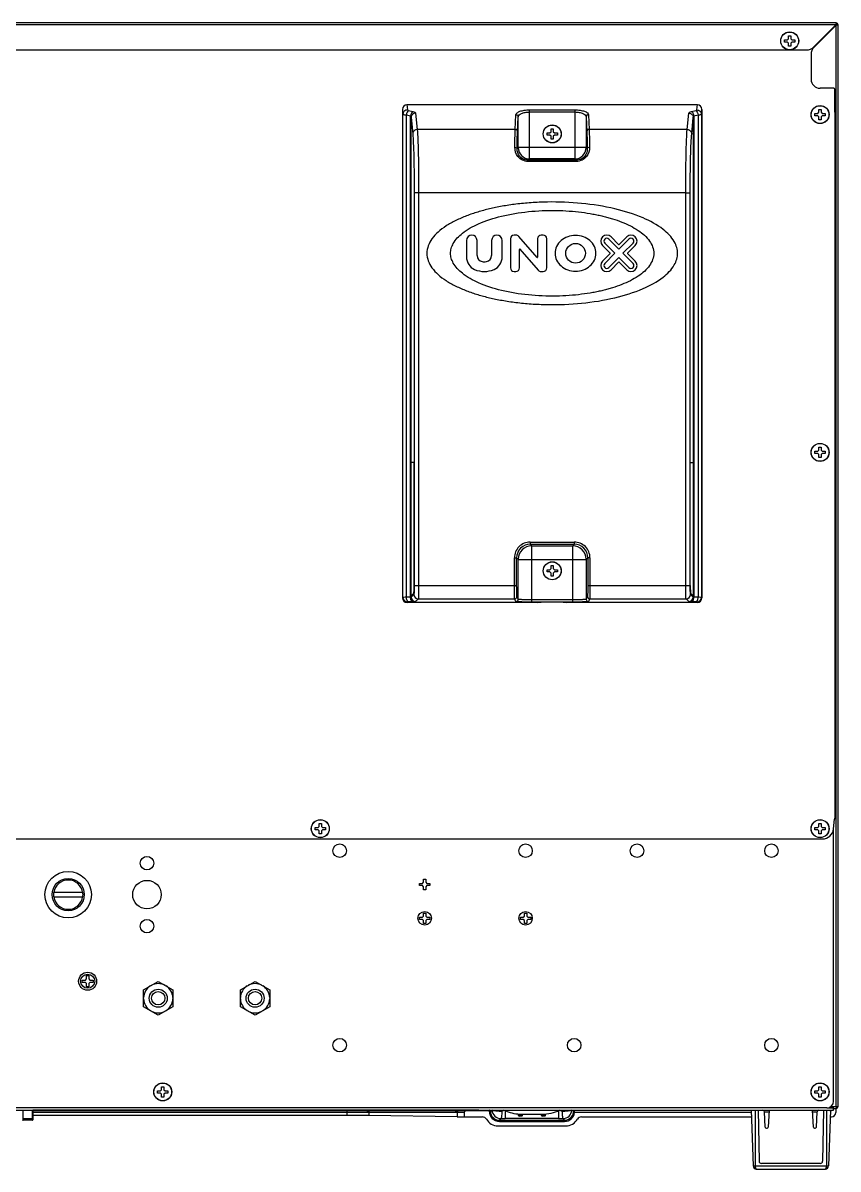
# Model space of a CAD drawing. Header units: millimetres. Extents: x 333 to 5627, y 435 to 3897.
# Drawn here: x 774 to 1136, y 1954 to 2463 of the extents above; entities that cross this region are included whole.
import ezdxf

# ---------------------------------------------------------------- set-up
doc = ezdxf.new("R2010")
doc.units = ezdxf.units.MM
doc.header["$LTSCALE"] = 330
doc.layers.get('0').update_dxf_attribs({"linetype": 'CONTINUOUS'})
for name, color, linetype in [('03___PRT_ALL_CURVES', 7, 'CONTINUOUS'), ('ASSI', 7, 'CONTINUOUS'), ('GEOM', 7, 'CONTINUOUS')]:
    doc.layers.add(name, color=color, linetype=linetype)

msp = doc.modelspace()

# ---------------------------------------------------------------- linework, layer by layer
at = {"color": 7, "linetype": 'Continuous'}
for p, q in [((1135.38, 2462.85), (337.18, 2462.85)), ((1125.65, 2452.31), (1135.28, 2461.95)), ((1135.38, 2461.85), (1125.75, 2452.21)), ((1133.76, 2460.3), (1133.76, 2460.42)), ((1134.41, 2460.87), (1134.21, 2460.87)), ((1135.38, 2462.85), (1135.38, 2462.66)), ((1135.38, 2462.66), (1135.38, 2462.03)), ((1136.09, 2461.95), (1135.46, 2461.95)), ((1136.28, 2461.95), (1136.09, 2461.95)), ((1136.28, 1981.75), (1136.28, 2461.95)), ((1112.48, 2454.35), (1112.48, 2455.35)), ((1112.48, 2455.35), (1113.78, 2455.35)), ((1113.78, 2454.35), (1112.48, 2454.35)), ((1113.78, 2455.35), (1114.28, 2455.85)), ((1114.28, 2453.85), (1113.78, 2454.35)), ((1114.28, 2455.85), (1114.28, 2457.15)), ((1114.28, 2457.15), (1115.28, 2457.15)), ((1114.28, 2452.55), (1114.28, 2453.85)), ((1115.28, 2457.15), (1115.28, 2455.85)), ((1115.28, 2455.85), (1115.78, 2455.35)), ((1115.78, 2454.35), (1115.28, 2453.85)), ((1115.28, 2453.85), (1115.28, 2452.55)), ((1115.78, 2455.35), (1117.08, 2455.35)), ((1117.08, 2454.35), (1115.78, 2454.35)), ((1117.08, 2455.35), (1117.08, 2454.35)), ((350.46, 2450.85), (1122.11, 2450.85)), ((1115.28, 2452.55), (1114.28, 2452.55)), ((1124.28, 2448.68), (1124.28, 2437.85)), ((1134.38, 2433.85), (1128.28, 2433.85)), ((1134.78, 2423.18), (1134.78, 2433.64)), ((1134.88, 2428.75), (1134.88, 2433.35)), ((1125.98, 2421.65), (1125.98, 2422.65)), ((1125.98, 2422.65), (1127.28, 2422.65)), ((1127.28, 2422.65), (1127.78, 2423.15)), ((1127.78, 2423.15), (1127.78, 2424.45)), ((1127.78, 2424.45), (1128.78, 2424.45)), ((1128.78, 2424.45), (1128.78, 2423.15)), ((1128.78, 2423.15), (1129.28, 2422.65)), ((1129.28, 2422.65), (1130.58, 2422.65)), ((1130.58, 2422.65), (1130.58, 2421.65)), ((1134.78, 2423.18), (1134.78, 2116.98)), ((1127.28, 2421.65), (1125.98, 2421.65)), ((1127.78, 2421.15), (1127.28, 2421.65)), ((1127.78, 2419.85), (1127.78, 2421.15)), ((1128.78, 2419.85), (1127.78, 2419.85)), ((1129.28, 2421.65), (1128.78, 2421.15)), ((1128.78, 2421.15), (1128.78, 2419.85)), ((1130.58, 2421.65), (1129.28, 2421.65)), ((1006.98, 2414.05), (1008.28, 2414.05)), ((1006.98, 2413.05), (1006.98, 2414.05)), ((1008.28, 2413.05), (1006.98, 2413.05)), ((1008.28, 2414.05), (1008.78, 2414.55)), ((1008.78, 2412.55), (1008.28, 2413.05)), ((1008.78, 2415.85), (1009.78, 2415.85)), ((1008.78, 2414.55), (1008.78, 2415.85)), ((1008.78, 2411.25), (1008.78, 2412.55)), ((1009.78, 2415.85), (1009.78, 2414.55)), ((1009.78, 2414.55), (1010.28, 2414.05)), ((1010.28, 2413.05), (1009.78, 2412.55)), ((1009.78, 2412.55), (1009.78, 2411.25)), ((1010.28, 2414.05), (1011.58, 2414.05)), ((1011.58, 2413.05), (1010.28, 2413.05)), ((1011.58, 2414.05), (1011.58, 2413.05)), ((1009.78, 2411.25), (1008.78, 2411.25)), ((1125.98, 2271.65), (1125.98, 2272.65)), ((1125.98, 2272.65), (1127.28, 2272.65)), ((1127.28, 2271.65), (1125.98, 2271.65)), ((1127.28, 2272.65), (1127.78, 2273.15)), ((1127.78, 2271.15), (1127.28, 2271.65)), ((1127.78, 2273.15), (1127.78, 2274.45)), ((1127.78, 2274.45), (1128.78, 2274.45)), ((1127.78, 2269.85), (1127.78, 2271.15)), ((1128.78, 2274.45), (1128.78, 2273.15)), ((1128.78, 2273.15), (1129.28, 2272.65)), ((1129.28, 2271.65), (1128.78, 2271.15)), ((1128.78, 2271.15), (1128.78, 2269.85)), ((1129.28, 2272.65), (1130.58, 2272.65)), ((1130.58, 2271.65), (1129.28, 2271.65)), ((1130.58, 2272.65), (1130.58, 2271.65)), ((1128.78, 2269.85), (1127.78, 2269.85)), ((1006.98, 2220.05), (1008.28, 2220.05)), ((1006.98, 2219.05), (1006.98, 2220.05)), ((1008.28, 2220.05), (1008.78, 2220.55)), ((1008.78, 2221.85), (1009.78, 2221.85)), ((1008.78, 2220.55), (1008.78, 2221.85)), ((1009.78, 2221.85), (1009.78, 2220.55)), ((1009.78, 2220.55), (1010.28, 2220.05)), ((1010.28, 2220.05), (1011.58, 2220.05)), ((1011.58, 2220.05), (1011.58, 2219.05)), ((1008.28, 2219.05), (1006.98, 2219.05)), ((1008.78, 2218.55), (1008.28, 2219.05)), ((1008.78, 2217.25), (1008.78, 2218.55)), ((1009.78, 2217.25), (1008.78, 2217.25)), ((1010.28, 2219.05), (1009.78, 2218.55)), ((1009.78, 2218.55), (1009.78, 2217.25)), ((1011.58, 2219.05), (1010.28, 2219.05)), ((905.78, 2107.35), (906.78, 2107.35)), ((905.78, 2106.05), (905.78, 2107.35)), ((906.78, 2107.35), (906.78, 2106.05)), ((1127.78, 2107.35), (1128.78, 2107.35)), ((1127.78, 2106.05), (1127.78, 2107.35)), ((1128.78, 2107.35), (1128.78, 2106.05)), ((903.98, 2105.55), (905.28, 2105.55)), ((903.98, 2104.55), (903.98, 2105.55)), ((905.28, 2104.55), (903.98, 2104.55)), ((905.28, 2105.55), (905.78, 2106.05)), ((905.78, 2104.05), (905.28, 2104.55)), ((905.78, 2102.75), (905.78, 2104.05)), ((906.78, 2102.75), (905.78, 2102.75)), ((906.78, 2106.05), (907.28, 2105.55)), ((907.28, 2104.55), (906.78, 2104.05)), ((906.78, 2104.05), (906.78, 2102.75)), ((907.28, 2105.55), (908.58, 2105.55)), ((908.58, 2104.55), (907.28, 2104.55)), ((908.58, 2105.55), (908.58, 2104.55)), ((1125.98, 2105.55), (1127.28, 2105.55)), ((1125.98, 2104.55), (1125.98, 2105.55)), ((1127.28, 2104.55), (1125.98, 2104.55)), ((1127.28, 2105.55), (1127.78, 2106.05)), ((1127.78, 2104.05), (1127.28, 2104.55)), ((1127.78, 2102.75), (1127.78, 2104.05)), ((1128.78, 2102.75), (1127.78, 2102.75)), ((1128.78, 2106.05), (1129.28, 2105.55)), ((1129.28, 2104.55), (1128.78, 2104.05)), ((1128.78, 2104.05), (1128.78, 2102.75)), ((1129.28, 2105.55), (1130.58, 2105.55)), ((1130.58, 2104.55), (1129.28, 2104.55)), ((1130.58, 2105.55), (1130.58, 2104.55)), ((952.15, 2082.56), (953.15, 2082.56)), ((952.15, 2081.26), (952.15, 2082.56)), ((953.15, 2082.56), (953.15, 2081.26)), ((800.79, 2076.75), (787.78, 2076.75)), ((950.35, 2080.76), (951.65, 2080.76)), ((950.35, 2079.76), (950.35, 2080.76)), ((951.65, 2079.76), (950.35, 2079.76)), ((951.65, 2080.76), (952.15, 2081.26)), ((952.15, 2079.26), (951.65, 2079.76)), ((952.15, 2077.96), (952.15, 2079.26)), ((953.15, 2077.96), (952.15, 2077.96)), ((953.15, 2081.26), (953.65, 2080.76)), ((953.65, 2079.76), (953.15, 2079.26)), ((953.15, 2079.26), (953.15, 2077.96)), ((953.65, 2080.76), (954.95, 2080.76)), ((954.95, 2079.76), (953.65, 2079.76)), ((954.95, 2080.76), (954.95, 2079.76)), ((787.78, 2074.75), (800.79, 2074.75)), ((952.15, 2067.56), (953.15, 2067.56)), ((952.15, 2066.26), (952.15, 2067.56)), ((953.15, 2067.56), (953.15, 2066.26)), ((996.95, 2067.56), (997.95, 2067.56)), ((996.95, 2066.26), (996.95, 2067.56)), ((997.95, 2067.56), (997.95, 2066.26)), ((950.35, 2065.76), (951.65, 2065.76)), ((950.35, 2064.76), (950.35, 2065.76)), ((951.65, 2064.76), (950.35, 2064.76)), ((951.65, 2065.76), (952.15, 2066.26)), ((952.15, 2064.26), (951.65, 2064.76)), ((952.15, 2062.96), (952.15, 2064.26)), ((953.15, 2062.96), (952.15, 2062.96)), ((953.15, 2066.26), (953.65, 2065.76)), ((953.65, 2064.76), (953.15, 2064.26)), ((953.15, 2064.26), (953.15, 2062.96)), ((953.65, 2065.76), (954.95, 2065.76)), ((954.95, 2064.76), (953.65, 2064.76)), ((954.95, 2065.76), (954.95, 2064.76)), ((995.15, 2065.76), (996.45, 2065.76)), ((995.15, 2064.76), (995.15, 2065.76)), ((996.45, 2064.76), (995.15, 2064.76)), ((996.45, 2065.76), (996.95, 2066.26)), ((996.95, 2064.26), (996.45, 2064.76)), ((996.95, 2062.96), (996.95, 2064.26)), ((997.95, 2062.96), (996.95, 2062.96)), ((997.95, 2066.26), (998.45, 2065.76)), ((998.45, 2064.76), (997.95, 2064.26)), ((997.95, 2064.26), (997.95, 2062.96)), ((998.45, 2065.76), (999.75, 2065.76)), ((999.75, 2064.76), (998.45, 2064.76)), ((999.75, 2065.76), (999.75, 2064.76)), ((800.42, 2037.8), (801.92, 2037.8)), ((800.42, 2036.8), (800.42, 2037.8)), ((801.92, 2036.8), (800.42, 2036.8)), ((801.92, 2037.8), (802.42, 2038.3)), ((802.42, 2036.3), (801.92, 2036.8)), ((802.42, 2039.8), (803.42, 2039.8)), ((802.42, 2038.3), (802.42, 2039.8)), ((802.42, 2034.8), (802.42, 2036.3)), ((803.42, 2039.8), (803.42, 2038.3)), ((803.42, 2038.3), (803.92, 2037.8)), ((803.92, 2036.8), (803.42, 2036.3)), ((803.42, 2036.3), (803.42, 2034.8)), ((803.92, 2037.8), (805.42, 2037.8)), ((805.42, 2036.8), (803.92, 2036.8)), ((805.42, 2037.8), (805.42, 2036.8)), ((827.78, 2033.5), (834.28, 2037.25)), ((834.28, 2037.25), (840.78, 2033.5)), ((870.78, 2033.5), (877.28, 2037.25)), ((877.28, 2037.25), (883.78, 2033.5)), ((803.42, 2034.8), (802.42, 2034.8)), ((827.78, 2025.99), (827.78, 2033.5)), ((840.78, 2033.5), (840.78, 2025.99)), ((870.78, 2025.99), (870.78, 2033.5)), ((883.78, 2033.5), (883.78, 2025.99)), ((834.28, 2022.24), (827.78, 2025.99)), ((840.78, 2025.99), (834.28, 2022.24)), ((877.28, 2022.24), (870.78, 2025.99)), ((883.78, 2025.99), (877.28, 2022.24)), ((835.78, 1990.45), (836.78, 1990.45)), ((835.78, 1989.15), (835.78, 1990.45)), ((836.78, 1990.45), (836.78, 1989.15)), ((1127.78, 1990.45), (1128.78, 1990.45)), ((1127.78, 1989.15), (1127.78, 1990.45)), ((1128.78, 1990.45), (1128.78, 1989.15)), ((833.98, 1988.65), (835.28, 1988.65)), ((833.98, 1987.65), (833.98, 1988.65)), ((835.28, 1987.65), (833.98, 1987.65)), ((835.28, 1988.65), (835.78, 1989.15)), ((835.78, 1987.15), (835.28, 1987.65)), ((835.78, 1985.85), (835.78, 1987.15)), ((836.78, 1985.85), (835.78, 1985.85)), ((836.78, 1989.15), (837.28, 1988.65)), ((837.28, 1987.65), (836.78, 1987.15)), ((836.78, 1987.15), (836.78, 1985.85)), ((837.28, 1988.65), (838.58, 1988.65)), ((838.58, 1987.65), (837.28, 1987.65)), ((838.58, 1988.65), (838.58, 1987.65)), ((1125.98, 1988.65), (1127.28, 1988.65)), ((1125.98, 1987.65), (1125.98, 1988.65)), ((1127.28, 1987.65), (1125.98, 1987.65)), ((1127.28, 1988.65), (1127.78, 1989.15)), ((1127.78, 1987.15), (1127.28, 1987.65)), ((1127.78, 1985.85), (1127.78, 1987.15)), ((1128.78, 1985.85), (1127.78, 1985.85)), ((1128.78, 1989.15), (1129.28, 1988.65)), ((1129.28, 1987.65), (1128.78, 1987.15)), ((1128.78, 1987.15), (1128.78, 1985.85)), ((1129.28, 1988.65), (1130.58, 1988.65)), ((1130.58, 1987.65), (1129.28, 1987.65)), ((1130.58, 1988.65), (1130.58, 1987.65)), ((338.28, 1980.05), (1134.28, 1980.05)), ((988.9, 1979.59), (987.72, 1980.05)), ((1097.68, 1980.05), (1098.54, 1955.35)), ((1100.79, 1980.05), (1101.18, 1957.39)), ((1105.65, 1980.05), (1105.25, 1972.48)), ((1125.32, 1972.48), (1124.92, 1980.05)), ((1129.78, 1980.05), (1129.39, 1957.39)), ((1131.28, 1981.05), (1134.28, 1981.05)), ((1132.89, 1980.05), (1132.03, 1955.35)), ((1133.14, 1981.75), (1135.38, 1981.75)), ((1134.28, 1981.05), (1134.28, 1981.75)), ((1134.28, 1981.65), (1135.38, 1981.65)), ((1134.28, 1980.05), (1134.28, 1981.05)), ((1134.28, 1980.85), (1135.38, 1980.85)), ((1135.28, 1981.75), (1135.28, 1981.65)), ((1135.28, 1980.85), (1135.28, 1979.05)), ((1135.38, 1981.75), (1136.28, 1981.75)), ((1135.38, 1981.65), (1135.38, 1980.85)), ((918.16, 1977.75), (778.53, 1977.75)), ((967.1, 1977.11), (927.8, 1977.68)), ((994.28, 1977.7), (994.28, 1978.36)), ((995.78, 1977.4), (994.58, 1977.4)), ((995.78, 1978.3), (1004.78, 1978.3)), ((996.08, 1977.7), (996.08, 1978.3)), ((1004.48, 1977.7), (1004.48, 1978.3)), ((1005.98, 1977.4), (1004.78, 1977.4)), ((1006.28, 1977.7), (1006.28, 1978.36)), ((1103.94, 1972.48), (1103.58, 1979.33)), ((1126.63, 1972.48), (1126.99, 1979.33)), ((1104.44, 1972), (1104.75, 1972)), ((1125.82, 1972), (1126.12, 1972)), ((1128.38, 1956.41), (1102.19, 1956.41)), ((1100.05, 1953.89), (1130.52, 1953.89))]:
    msp.add_line(p, q, dxfattribs=at)
at = {"color": 9, "linetype": 'Continuous'}
for p, q in [((1135.28, 2461.95), (337.28, 2461.95)), ((1135.38, 1981.75), (1135.38, 2461.85)), ((1099.44, 1980.05), (1099.44, 1955.35)), ((1131.13, 1980.05), (1131.13, 1955.35)), ((996.08, 1977.7), (994.28, 1977.7)), ((994.58, 1977.4), (994.58, 1978.34)), ((995.78, 1977.4), (995.78, 1978.3)), ((1006.28, 1977.7), (1004.48, 1977.7)), ((1004.78, 1977.4), (1004.78, 1978.3)), ((1005.98, 1977.4), (1005.98, 1978.34)), ((1103.58, 1979.31), (1105.61, 1979.31)), ((1124.96, 1979.31), (1126.99, 1979.31)), ((1098.54, 1955.35), (1132.03, 1955.35))]:
    msp.add_line(p, q, dxfattribs=at)
at = {"color": 7, "linetype": 'Continuous'}
for radius in [10.33, 7.15]:
    msp.add_circle((794.28, 2075.75), radius, dxfattribs=at)
for centre, radius, start, end in [((1131.78, 2458.05), 3, 47.7026, 50.4171), ((1134.25, 2460.85), 1, 39.4674, 47.6574), ((1135.38, 2461.95), 0.9, 0, 90), ((1135.38, 2461.95), 0.1, 0, 90), ((1122.11, 2455.85), 5, 270, 315), ((1129.28, 2448.68), 5, 135, 180), ((1128.28, 2437.85), 4, 180, 270), ((1134.38, 2433.35), 0.5, 0, 90), ((1134.38, 2428.75), 0.5, 323.3254, 360), ((794.28, 2075.75), 6.5, 8.8499, 171.1501), ((794.28, 2075.75), 6.58, 171.2603, 188.7397), ((794.28, 2075.75), 6.58, 351.2603, 8.7397), ((794.28, 2075.75), 6.5, 188.8499, 351.1501), ((834.28, 2029.75), 6.51, 62.3676, 117.6324), ((877.28, 2029.75), 6.51, 62.3676, 117.6324), ((834.28, 2029.75), 6.51, 122.3676, 177.6324), ((834.28, 2029.75), 6.51, 2.3676, 57.6324), ((877.28, 2029.75), 6.51, 122.3676, 177.6324), ((877.28, 2029.75), 6.51, 2.3676, 57.6324), ((834.28, 2029.75), 6.51, 182.3676, 237.6324), ((834.28, 2029.75), 6.51, 302.3676, 357.6324), ((877.28, 2029.75), 6.51, 182.3676, 237.6324), ((877.28, 2029.75), 6.51, 302.3676, 357.6324), ((834.28, 2029.75), 6.51, 242.3676, 297.6324), ((877.28, 2029.75), 6.51, 242.3676, 297.6324), ((1004.78, 1997.3), 19, 270, 294.5703), ((1102.83, 1979.29), 0.754, 3, 90), ((1127.74, 1979.29), 0.754, 90, 177), ((1135.38, 1981.75), 0.9, 270, 360), ((1135.38, 1981.75), 0.1, 270, 360), ((995.78, 1997.3), 19, 248.7607, 270), ((994.58, 1977.7), 0.3, 180, 270), ((995.78, 1977.7), 0.3, 270, 360), ((1004.78, 1977.7), 0.3, 180, 270), ((1005.98, 1977.7), 0.3, 270, 360), ((1104.44, 1972.5), 0.503, 183, 270), ((1104.75, 1972.5), 0.503, 270, 357), ((1125.82, 1972.5), 0.503, 183, 270), ((1126.12, 1972.5), 0.503, 270, 357), ((1100.05, 1955.4), 1.51, 182, 270), ((1102.19, 1957.41), 1.01, 181, 270), ((1128.38, 1957.41), 1.01, 270, 359), ((1130.52, 1955.4), 1.51, 270, 358)]:
    msp.add_arc(centre, radius, start, end, dxfattribs=at)
for centre, major_axis, ratio, start_param, end_param in [((918.16, 1977.48), (15, 0), 0.017455, 0.872665, 1.570796), ((1133.28, 1979.05), (-1.41, 1.41), 0.999695, 2.356347, 3.926839)]:
    msp.add_ellipse(centre, major_axis=major_axis, ratio=ratio, start_param=start_param, end_param=end_param, dxfattribs=at)
for points in [[(1135.38, 2462.66), (1135.38, 2462.61), (1135.34, 2462.37), (1135.31, 2462.14), (1135.28, 2461.95)], [(1136.09, 2461.95), (1136.05, 2461.94), (1135.81, 2461.9), (1135.57, 2461.87), (1135.38, 2461.85)]]:
    msp.add_open_spline(points, degree=3, knots=[0, 0, 0, 0, 0.202336, 1, 1, 1, 1], dxfattribs=at)
for points in [[(1135.38, 2462.03), (1135.35, 2462.01), (1135.32, 2461.98), (1135.28, 2461.95)], [(1135.46, 2461.95), (1135.44, 2461.91), (1135.41, 2461.88), (1135.38, 2461.85)], [(1132.88, 1979.38), (1133.11, 1979.56), (1133.3, 1979.79), (1133.44, 1980.04)]]:
    msp.add_open_spline(points, degree=3, dxfattribs=at)
at = {"color": 9, "linetype": 'Continuous'}
for points, knots in [([(1099.44, 1955.35), (1099.44, 1955.15), (1099.46, 1954.79), (1099.57, 1954.33), (1099.75, 1953.99), (1099.96, 1953.89), (1100.05, 1953.89)], [0, 0, 0, 0, 0.343638, 0.632384, 0.843751, 1, 1, 1, 1]), ([(1130.52, 1953.89), (1130.61, 1953.89), (1130.81, 1953.99), (1131, 1954.33), (1131.11, 1954.79), (1131.13, 1955.15), (1131.13, 1955.35)], [0, 0, 0, 0, 0.156249, 0.367616, 0.656362, 1, 1, 1, 1])]:
    msp.add_open_spline(points, degree=3, knots=knots, dxfattribs=at)
at = {"layer": '03___PRT_ALL_CURVES', "color": 40, "linetype": 'Continuous'}
msp.add_line((778.53, 1979.96), (987.68, 1979.96), dxfattribs=at)
at = {"layer": 'ASSI', "color": 7, "linetype": 'Continuous'}
for centre in [(1114.78, 2454.85), (1128.28, 2422.15), (1009.28, 2413.55), (1128.28, 2272.15), (1009.28, 2219.55), (906.28, 2105.05), (1128.28, 2105.05), (802.92, 2037.3), (836.28, 1988.15), (1128.28, 1988.15)]:
    msp.add_circle(centre, 4, dxfattribs=at)
at = {"layer": 'ASSI', "color": 9, "linetype": 'Continuous'}
for centre, radius in [((1114.78, 2454.85), 3.95), ((1128.28, 2422.15), 3.95), ((1009.28, 2413.55), 3.95), ((1128.28, 2272.15), 3.95), ((1009.28, 2219.55), 3.95), ((906.28, 2105.05), 3.95), ((1128.28, 2105.05), 3.95), ((802.92, 2037.3), 3.13), ((836.28, 1988.15), 3.95), ((1128.28, 1988.15), 3.95)]:
    msp.add_circle(centre, radius, dxfattribs=at)
at = {"layer": 'GEOM', "color": 9, "linetype": 'Continuous'}
for p, q in [((942.78, 2424.44), (942.99, 2422.32)), ((944.76, 2426.55), (944.99, 2424.2)), ((945.49, 2423.9), (947.38, 2423.5)), ((948.63, 2422.74), (949.32, 2415.53)), ((999.2, 2424.24), (1019.37, 2424.24)), ((999.2, 2402.46), (999.2, 2424.24)), ((999.2, 2423.3), (1019.37, 2423.3)), ((1019.37, 2424.24), (1019.37, 2402.46)), ((1069.25, 2415.53), (1069.94, 2422.74)), ((1071.19, 2423.5), (1073.08, 2423.9)), ((1073.58, 2424.2), (1073.81, 2426.55)), ((1075.58, 2422.32), (1075.78, 2424.44)), ((942.99, 2207.75), (942.99, 2422.32)), ((944.49, 2207.78), (944.49, 2422.02)), ((944.49, 2422.02), (946.38, 2421.62)), ((946.38, 2207.82), (946.38, 2421.62)), ((946.63, 2420.86), (947.32, 2413.65)), ((946.63, 2267.61), (946.63, 2420.86)), ((992.88, 2415.53), (993.2, 2422.09)), ((993.88, 2414.59), (994.2, 2421.15)), ((994.2, 2407.46), (994.2, 2421.15)), ((1024.37, 2421.15), (1024.37, 2407.46)), ((1024.37, 2421.15), (1024.69, 2414.59)), ((1025.37, 2422.09), (1025.68, 2415.53)), ((1071.25, 2413.65), (1071.94, 2420.86)), ((1071.94, 2420.86), (1071.94, 2267.61)), ((1072.19, 2421.62), (1074.08, 2422.02)), ((1072.19, 2421.62), (1072.19, 2207.82)), ((1074.08, 2422.02), (1074.08, 2207.78)), ((1075.58, 2422.32), (1075.58, 2207.75)), ((992.88, 2415.53), (949.32, 2415.53)), ((1069.25, 2415.53), (1025.68, 2415.53)), ((993.68, 2406.95), (994.2, 2407.46)), ((1024.37, 2407.46), (994.2, 2407.46)), ((1024.88, 2406.95), (1024.37, 2407.46)), ((998.61, 2401.87), (999.2, 2402.46)), ((1019.37, 2402.46), (999.2, 2402.46)), ((1019.96, 2401.87), (1019.37, 2402.46)), ((1019.96, 2401.87), (998.61, 2401.87)), ((998.61, 2401.34), (998.61, 2401.87)), ((1019.96, 2401.34), (998.61, 2401.34)), ((1019.96, 2401.34), (1019.96, 2401.87)), ((949.96, 2387.34), (947.96, 2387.34)), ((947.96, 2387.34), (947.96, 2213.09)), ((1068.61, 2387.34), (949.96, 2387.34)), ((949.96, 2387.34), (949.96, 2213.09)), ((1068.61, 2387.34), (1070.61, 2387.34)), ((1068.61, 2213.09), (1068.61, 2387.34)), ((1070.61, 2213.09), (1070.61, 2387.34)), ((999.5, 2232.33), (1019.07, 2232.33)), ((999.5, 2232.33), (999.5, 2231.33)), ((999.5, 2231.33), (1019.07, 2231.33)), ((999.5, 2231.33), (1000.18, 2230.65)), ((1000.18, 2230.65), (1018.39, 2230.65)), ((1000.18, 2205.65), (1000.18, 2230.65)), ((1019.07, 2231.33), (1018.39, 2230.65)), ((1018.39, 2205.65), (1018.39, 2230.65)), ((1019.07, 2232.33), (1019.07, 2231.33)), ((992.5, 2225.33), (993.5, 2225.33)), ((992.5, 2213.09), (992.5, 2225.33)), ((993.5, 2225.33), (994.18, 2224.65)), ((993.5, 2213.09), (993.5, 2225.33)), ((994.18, 2224.65), (1024.39, 2224.65)), ((994.18, 2206.89), (994.18, 2224.65)), ((1025.07, 2225.33), (1024.39, 2224.65)), ((1024.39, 2224.65), (1024.39, 2206.89)), ((1026.07, 2225.33), (1025.07, 2225.33)), ((1025.07, 2225.33), (1025.07, 2213.09)), ((1026.07, 2225.33), (1026.07, 2213.09)), ((947.83, 2209.09), (946.63, 2207.89)), ((947.96, 2213.09), (993.5, 2213.09)), ((1025.07, 2213.09), (1070.61, 2213.09)), ((1071.94, 2207.89), (1070.74, 2209.09)), ((942.99, 2207.75), (942.78, 2207.55)), ((946.38, 2207.82), (944.49, 2207.78)), ((944.99, 2205.75), (944.78, 2205.55)), ((947.38, 2205.82), (945.49, 2205.78)), ((946.63, 2207.89), (946.63, 2208.39)), ((949.83, 2207.09), (948.63, 2205.89)), ((949.83, 2207.09), (992.58, 2207.09)), ((993.18, 2205.89), (992.58, 2207.09)), ((994.18, 2206.89), (993.58, 2208.09)), ((1018.39, 2206.65), (1000.18, 2206.65)), ((1018.39, 2205.65), (1000.18, 2205.65)), ((1024.99, 2208.09), (1024.39, 2206.89)), ((1025.99, 2207.09), (1025.39, 2205.89)), ((1025.99, 2207.09), (1068.74, 2207.09)), ((1069.94, 2205.89), (1068.74, 2207.09)), ((1073.08, 2205.78), (1071.19, 2205.82)), ((1071.94, 2208.39), (1071.94, 2207.89)), ((1074.08, 2207.78), (1072.19, 2207.82)), ((1073.79, 2205.55), (1073.58, 2205.75)), ((1075.78, 2207.55), (1075.58, 2207.75)), ((774.28, 1975.55), (774.28, 1980.05)), ((778.28, 1980.05), (778.28, 1975.55)), ((918.16, 1979.98), (778.53, 1979.98)), ((918.16, 1977.75), (918.16, 1980.05)), ((927.8, 1979.98), (927.8, 1980.05)), ((967.1, 1979.98), (928.42, 1979.98)), ((967.1, 1979.98), (967.1, 1980.05)), ((976.74, 1979.98), (976.74, 1980.05)), ((981.37, 1980.05), (981.31, 1979.98)), ((981.32, 1979.98), (981.32, 1979.58)), ((982.36, 1980.05), (981.82, 1979.5)), ((1018.74, 1979.51), (1018.2, 1980.05)), ((1019.24, 1980), (1019.19, 1980.05)), ((1019.24, 1980), (1097.68, 1980)), ((778.28, 1976.27), (774.28, 1976.27)), ((918.16, 1978.98), (778.53, 1978.98)), ((966.47, 1978.98), (927.21, 1978.98)), ((927.8, 1978.98), (927.8, 1977.68)), ((967.1, 1978.98), (967.1, 1977.11)), ((981.81, 1979.58), (981.32, 1979.58)), ((986.55, 1976.31), (985.82, 1975.58)), ((985.82, 1975.58), (1014.75, 1975.58)), ((985.82, 1975.58), (985.82, 1975.08)), ((985.82, 1975.08), (1014.75, 1975.08)), ((988.46, 1979.76), (988.46, 1976.31)), ((1012.11, 1976.31), (988.46, 1976.31)), ((1012.11, 1979.77), (1012.11, 1976.31)), ((1014.75, 1975.58), (1014.02, 1976.31)), ((1014.75, 1975.58), (1014.75, 1975.08)), ((1018.72, 1979.07), (1019.21, 1979)), ((1097.72, 1979), (1019.21, 1979))]:
    msp.add_line(p, q, dxfattribs=at)
at = {"layer": 'GEOM', "color": 7, "linetype": 'Continuous'}
for p, q in [((942.78, 2424.44), (942.78, 2207.55)), ((944.76, 2426.55), (1073.81, 2426.55)), ((1075.78, 2424.44), (1075.78, 2207.55)), ((990.71, 2367.01), (990.71, 2354.09)), ((993.26, 2368.62), (992.33, 2368.62)), ((1002.59, 2358.74), (994.48, 2368.07)), ((1002.82, 2367.01), (1002.82, 2358.83)), ((1005.25, 2368.62), (1004.44, 2368.62)), ((1006.86, 2354.09), (1006.86, 2367.01)), ((1034.42, 2366.84), (1038.9, 2362.37)), ((1038.8, 2364.45), (1035.42, 2367.83)), ((1038.9, 2362.37), (1043.37, 2366.84)), ((1042.38, 2367.83), (1038.99, 2364.45)), ((971.19, 2366.27), (971.19, 2358.92)), ((975.9, 2359.51), (975.9, 2366.27)), ((982.37, 2366.27), (982.37, 2359.51)), ((987.08, 2358.92), (987.08, 2366.27)), ((994.75, 2354.09), (994.75, 2362.27)), ((994.98, 2362.36), (1003.09, 2353.03)), ((1031.61, 2364.03), (1034.99, 2360.64)), ((1037.08, 2360.55), (1032.6, 2365.02)), ((1045.19, 2365.02), (1040.71, 2360.55)), ((1042.8, 2360.64), (1046.18, 2364.03)), ((1034.99, 2360.45), (1031.61, 2357.07)), ((1032.6, 2356.07), (1037.08, 2360.55)), ((1038.9, 2358.73), (1034.42, 2354.25)), ((1035.42, 2353.26), (1038.8, 2356.65)), ((1043.37, 2354.25), (1038.9, 2358.73)), ((1038.99, 2356.65), (1042.38, 2353.26)), ((1040.71, 2360.55), (1045.19, 2356.07)), ((1046.18, 2357.07), (1042.8, 2360.45)), ((992.33, 2352.47), (993.13, 2352.47)), ((1004.31, 2352.47), (1005.25, 2352.47)), ((947.94, 2267.61), (946.63, 2267.61)), ((946.63, 2208.39), (946.63, 2267.61)), ((947.94, 2213.09), (947.94, 2267.61)), ((1070.63, 2267.61), (1071.94, 2267.61)), ((1070.63, 2213.09), (1070.63, 2267.61)), ((1071.94, 2267.61), (1071.94, 2208.39)), ((946.63, 2208.39), (947.83, 2209.59)), ((1071.94, 2208.39), (1070.74, 2209.59)), ((1002.96, 2205.55), (944.78, 2205.55)), ((1012.78, 2205.62), (1005.78, 2205.62)), ((1073.79, 2205.55), (1015.61, 2205.55)), ((1134.78, 2116.98), (1134.78, 2109.75)), ((1134.28, 2104.93), (1134.75, 2109.2)), ((1134.28, 1984.05), (1134.28, 2104.98)), ((343.26, 2100.48), (1129.31, 2100.48)), ((1131.28, 1981.05), (341.28, 1981.05)), ((778.53, 1980.05), (778.53, 1975.8)), ((976.74, 1979.98), (981.31, 1979.98)), ((778.28, 1975.55), (774.28, 1975.55)), ((970.21, 1978.98), (970.21, 1977.07)), ((970.21, 1977.07), (978.31, 1977.07)), ((1022.26, 1977.07), (1097.78, 1977.07)), ((1132.78, 1977.05), (1133.29, 1977.05)), ((985.24, 1973.07), (1015.33, 1973.07))]:
    msp.add_line(p, q, dxfattribs=at)
msp.add_lwpolyline([(981.82, 1979.5), (981.82, 1979.53), (981.82, 1979.56), (981.81, 1979.58)], dxfattribs=at)
for centre, radius in [((1019.65, 2360.55), 4.37), ((914.9, 2095.26), 3), ((997.45, 2095.26), 3), ((1046.98, 2095.26), 3), ((1106.67, 2095.26), 3), ((829.28, 2089.75), 3), ((829.28, 2075.75), 6.35), ((952.65, 2065.26), 3), ((997.45, 2065.26), 3), ((829.28, 2061.75), 3), ((834.28, 2029.75), 4), ((834.28, 2029.75), 2.95), ((877.28, 2029.75), 4), ((877.28, 2029.75), 2.95), ((914.9, 2008.9), 3), ((1019.04, 2008.9), 3), ((1106.67, 2008.9), 3)]:
    msp.add_circle(centre, radius, dxfattribs=at)
at = {"layer": 'GEOM', "color": 9, "linetype": 'Continuous'}
for centre, radius, start, end in [((999.2, 2407.46), 5, 180.0211, 269.9789), ((1019.37, 2407.46), 5, 270.0211, 359.9789), ((999.5, 2225.33), 7, 89.9969, 180.0031), ((999.5, 2225.33), 6, 89.9929, 180.0071), ((1000.18, 2224.65), 6, 90.0211, 179.9789), ((1018.39, 2224.65), 6, 0.0211, 89.9789), ((1019.07, 2225.33), 7, 359.9969, 90.0031), ((1019.07, 2225.33), 6, 359.9929, 90.0071), ((949.83, 2209.09), 2, 180.0842, 269.9158), ((1068.74, 2209.09), 2, 270.0842, 359.9158), ((944.99, 2207.75), 2, 180.0842, 269.9158), ((948.63, 2207.89), 2, 180.0842, 269.9158), ((992.58, 2208.09), 1, 270.029, 359.9448), ((993.18, 2206.89), 1, 270.029, 359.9448), ((1025.39, 2206.89), 1, 180.0552, 269.971), ((1025.99, 2208.09), 1, 180.0552, 269.971), ((1069.94, 2207.89), 2, 270.0842, 359.9158), ((1073.58, 2207.75), 2, 270.0842, 359.9158), ((986.55, 1980.31), 4, 183.7709, 269.9788), ((1014.02, 1980.31), 4, 270.0215, 356.2291), ((985.82, 1979.58), 4.5, 179.9979, 270.0021), ((985.82, 1979.58), 4, 181.116, 270.0061), ((988.82, 2922.54), 946.24, 269.86258, 269.97825), ((1011.99, 2751.29), 774.98, 270.00897, 270.1502), ((1014.75, 1979.58), 4, 269.9935, 352.6062), ((1014.75, 1979.58), 4.5, 269.997, 352.6034)]:
    msp.add_arc(centre, radius, start, end, dxfattribs=at)
at = {"layer": 'GEOM', "color": 7, "linetype": 'Continuous'}
for centre, radius, start, end in [((973.55, 2366.27), 2.36, 0, 180), ((984.72, 2366.27), 2.36, 0, 180), ((992.33, 2367.01), 1.62, 90, 180), ((993.26, 2367.01), 1.62, 41, 90), ((1004.44, 2367.01), 1.62, 90, 180), ((1005.25, 2367.01), 1.62, 0, 90), ((1033.51, 2365.93), 2.69, 45, 225), ((1033.51, 2365.93), 1.29, 45, 225), ((1044.28, 2365.93), 2.69, 315, 135), ((1044.28, 2365.93), 1.29, 315, 135), ((994.88, 2362.27), 0.135, 41, 180), ((1038.9, 2364.54), 0.135, 225, 315), ((977.25, 2358.92), 6.06, 180, 246.4218), ((978.6, 2359.51), 2.69, 180, 262.3377), ((979.13, 2363.51), 6.73, 262.3377, 277.6623), ((979.67, 2359.51), 2.69, 277.6623, 360), ((981.02, 2358.92), 6.06, 293.5782, 360), ((1002.69, 2358.83), 0.135, 221, 360), ((1033.51, 2355.16), 2.69, 135, 315), ((1034.9, 2360.55), 0.135, 315, 45), ((1038.9, 2356.55), 0.135, 45, 135), ((1044.28, 2355.16), 2.69, 225, 45), ((1042.89, 2360.55), 0.135, 135, 225), ((979.13, 2363.24), 10.77, 246.4218, 293.5782), ((992.33, 2354.09), 1.62, 180, 270), ((993.13, 2354.09), 1.62, 270, 360), ((1004.31, 2354.09), 1.62, 221, 270), ((1005.25, 2354.09), 1.62, 270, 360), ((1033.51, 2355.16), 1.29, 135, 315), ((1044.28, 2355.16), 1.29, 225, 45), ((1129.78, 2109.75), 5, 353.6598, 360), ((1129.31, 2105.48), 5, 270, 353.6598), ((976.73, 1154.83), 825.16, 89.999, 90.26117), ((1131.28, 1984.05), 3, 270, 360), ((774.28, 1975.8), 0.25, 180, 270), ((778.28, 1975.8), 0.25, 270, 360)]:
    msp.add_arc(centre, radius, start, end, dxfattribs=at)
for centre, major_axis, ratio, start_param, end_param in [((944.79, 2424.42), (-0.2, 2.12), 0.939187, -0.089867, 1.468993), ((1073.78, 2424.42), (0.2, 2.12), 0.939187, -1.468993, 0.089867), ((947.82, 2213.09), (0, 3.5), 0.034921, -3.106686, -1.570796), ((1070.75, 2213.09), (0, 3.5), 0.034921, 1.570796, 3.106686), ((944.79, 2207.55), (1.42, 1.42), 0.998783, 2.356803, 3.926382), ((1002.96, 2205.6), (1.5, 0), 0.034921, -1.570796, -0.339837), ((1005.78, 2205.56), (1.5, 0), 0.034921, 1.570796, 2.801756), ((1012.78, 2205.56), (1.5, 0), 0.034921, 0.339837, 1.570796), ((1015.61, 2205.6), (1.5, 0), 0.034921, -2.801756, -1.570796), ((1073.78, 2207.55), (1.42, -1.42), 0.998783, -0.784789, 0.784789), ((976.74, 1977.31), (15, 0), 0.017455, -2.268928, -2.021823), ((978.31, 1975.07), (1.41, 1.41), 0.999695, -0.261952, 0.785246), ((985.24, 1979.07), (4.24, 4.24), 0.999695, 2.879641, 3.926839), ((1015.33, 1979.07), (4.24, -4.24), 0.999695, -0.785246, 0.261952), ((1022.26, 1975.07), (1.41, -1.41), 0.999695, 2.356347, 3.403544)]:
    msp.add_ellipse(centre, major_axis=major_axis, ratio=ratio, start_param=start_param, end_param=end_param, dxfattribs=at)
at = {"layer": 'GEOM', "color": 9, "linetype": 'Continuous'}
for points, knots in [([(944.99, 2424.2), (944.48, 2424.19), (943.46, 2423.81), (942.99, 2422.8), (942.99, 2422.32)], [0, 0, 0, 0, 0.510722, 1, 1, 1, 1]), ([(945.49, 2423.9), (945.21, 2423.74), (944.76, 2423.12), (944.55, 2422.42), (944.49, 2422.02)], [0, 0, 0, 0, 0.435019, 1, 1, 1, 1]), ([(944.99, 2424.2), (944.99, 2424.17), (945.09, 2423.98), (945.32, 2423.93), (945.49, 2423.9)], [0, 0, 0, 0, 0.161319, 1, 1, 1, 1]), ([(947.38, 2423.5), (947.1, 2423.35), (946.65, 2422.72), (946.44, 2422.03), (946.38, 2421.62)], [0, 0, 0, 0, 0.435019, 1, 1, 1, 1]), ([(948.63, 2422.74), (948.12, 2422.74), (947.1, 2422.36), (946.63, 2421.35), (946.63, 2420.86)], [0, 0, 0, 0, 0.510723, 1, 1, 1, 1]), ([(947.38, 2423.5), (947.69, 2423.43), (948.16, 2423.32), (948.61, 2422.93), (948.63, 2422.74)], [0, 0, 0, 0, 0.633331, 1, 1, 1, 1]), ([(993.2, 2422.09), (993.21, 2422.4), (993.75, 2423.11), (995.08, 2423.7), (996.97, 2424.14), (998.42, 2424.24), (999.2, 2424.24)], [0, 0, 0, 0, 0.138083, 0.353491, 0.651054, 1, 1, 1, 1]), ([(994.2, 2421.15), (994.23, 2421.84), (995.54, 2422.73), (997.3, 2423.18), (998.54, 2423.3), (999.2, 2423.3)], [0, 0, 0, 0, 0.359608, 0.654554, 1, 1, 1, 1]), ([(1019.37, 2424.24), (1020.15, 2424.24), (1021.6, 2424.14), (1023.49, 2423.7), (1024.82, 2423.11), (1025.36, 2422.4), (1025.37, 2422.09)], [0, 0, 0, 0, 0.348945, 0.646509, 0.861917, 1, 1, 1, 1]), ([(1019.37, 2423.3), (1020.03, 2423.3), (1021.27, 2423.18), (1023.03, 2422.73), (1024.34, 2421.84), (1024.37, 2421.15)], [0, 0, 0, 0, 0.345445, 0.640391, 1, 1, 1, 1]), ([(1069.94, 2422.74), (1069.96, 2422.93), (1070.4, 2423.32), (1070.88, 2423.43), (1071.19, 2423.5)], [0, 0, 0, 0, 0.366669, 1, 1, 1, 1]), ([(1069.94, 2422.74), (1070.45, 2422.74), (1071.47, 2422.36), (1071.94, 2421.35), (1071.94, 2420.86)], [0, 0, 0, 0, 0.510723, 1, 1, 1, 1]), ([(1071.19, 2423.5), (1071.47, 2423.35), (1071.92, 2422.72), (1072.13, 2422.03), (1072.19, 2421.62)], [0, 0, 0, 0, 0.435019, 1, 1, 1, 1]), ([(1073.08, 2423.9), (1073.15, 2423.91), (1073.33, 2423.96), (1073.57, 2424.07), (1073.58, 2424.2)], [0, 0, 0, 0, 0.356305, 1, 1, 1, 1]), ([(1073.08, 2423.9), (1073.36, 2423.74), (1073.81, 2423.12), (1074.02, 2422.42), (1074.08, 2422.02)], [0, 0, 0, 0, 0.435018, 1, 1, 1, 1]), ([(1073.58, 2424.2), (1074.09, 2424.19), (1075.11, 2423.81), (1075.57, 2422.8), (1075.58, 2422.32)], [0, 0, 0, 0, 0.510723, 1, 1, 1, 1]), ([(942.99, 2422.32), (943, 2422.27), (943.17, 2422.2), (943.46, 2422.13), (943.93, 2422.06), (944.28, 2422.03), (944.49, 2422.02)], [0, 0, 0, 0, 0.097778, 0.301691, 0.608062, 1, 1, 1, 1]), ([(993.2, 2422.09), (993.45, 2422.09), (993.97, 2421.9), (994.2, 2421.4), (994.2, 2421.15)], [0, 0, 0, 0, 0.510881, 1, 1, 1, 1]), ([(1025.37, 2422.09), (1025.12, 2422.09), (1024.6, 2421.9), (1024.37, 2421.4), (1024.37, 2421.15)], [0, 0, 0, 0, 0.510881, 1, 1, 1, 1]), ([(1074.08, 2422.02), (1074.28, 2422.03), (1074.64, 2422.06), (1075.11, 2422.13), (1075.4, 2422.2), (1075.57, 2422.27), (1075.58, 2422.32)], [0, 0, 0, 0, 0.391938, 0.698309, 0.902222, 1, 1, 1, 1]), ([(949.32, 2415.53), (948.81, 2415.53), (947.79, 2415.15), (947.33, 2414.14), (947.32, 2413.65)], [0, 0, 0, 0, 0.510723, 1, 1, 1, 1]), ([(947.32, 2413.65), (947.45, 2412.29), (947.63, 2408.87), (947.9, 2400.11), (947.96, 2392.7), (947.96, 2387.34)], [0, 0, 0, 0, 0.155909, 0.389791, 1, 1, 1, 1]), ([(949.32, 2415.53), (949.45, 2414.07), (949.63, 2410.41), (949.9, 2401.02), (949.96, 2393.08), (949.96, 2387.34)], [0, 0, 0, 0, 0.155881, 0.389764, 1, 1, 1, 1]), ([(992.68, 2407.62), (992.7, 2408.45), (992.74, 2411.09), (992.8, 2413.73), (992.88, 2415.53)], [0, 0, 0, 0, 0.31565, 1, 1, 1, 1]), ([(992.88, 2415.53), (993.14, 2415.53), (993.65, 2415.34), (993.88, 2414.84), (993.88, 2414.59)], [0, 0, 0, 0, 0.510881, 1, 1, 1, 1]), ([(993.68, 2406.95), (993.7, 2407.75), (993.74, 2410.3), (993.8, 2412.85), (993.88, 2414.59)], [0, 0, 0, 0, 0.315646, 1, 1, 1, 1]), ([(1025.68, 2415.53), (1025.43, 2415.53), (1024.92, 2415.34), (1024.69, 2414.84), (1024.69, 2414.59)], [0, 0, 0, 0, 0.510881, 1, 1, 1, 1]), ([(1024.69, 2414.59), (1024.71, 2414.13), (1024.8, 2411.59), (1024.85, 2409.04), (1024.88, 2406.95)], [0, 0, 0, 0, 0.180712, 1, 1, 1, 1]), ([(1025.68, 2415.53), (1025.71, 2415.06), (1025.8, 2412.42), (1025.85, 2409.78), (1025.88, 2407.62)], [0, 0, 0, 0, 0.180706, 1, 1, 1, 1]), ([(1068.61, 2387.34), (1068.61, 2393.08), (1068.67, 2401.02), (1068.94, 2410.41), (1069.12, 2414.07), (1069.25, 2415.53)], [0, 0, 0, 0, 0.610236, 0.844119, 1, 1, 1, 1]), ([(1069.25, 2415.53), (1069.75, 2415.53), (1070.78, 2415.15), (1071.24, 2414.14), (1071.25, 2413.65)], [0, 0, 0, 0, 0.510723, 1, 1, 1, 1]), ([(1070.61, 2387.34), (1070.61, 2392.7), (1070.67, 2400.11), (1070.94, 2408.87), (1071.12, 2412.29), (1071.25, 2413.65)], [0, 0, 0, 0, 0.610209, 0.844091, 1, 1, 1, 1]), ([(998.61, 2401.34), (997.72, 2401.34), (995.97, 2401.76), (993.45, 2403.8), (992.66, 2406.19), (992.68, 2407.62)], [0, 0, 0, 0, 0.280668, 0.54602, 1, 1, 1, 1]), ([(992.68, 2407.62), (992.93, 2407.62), (993.37, 2407.53), (993.68, 2407.13), (993.68, 2406.95)], [0, 0, 0, 0, 0.565967, 1, 1, 1, 1]), ([(1025.88, 2407.62), (1025.91, 2406.19), (1025.12, 2403.8), (1022.6, 2401.76), (1020.85, 2401.34), (1019.96, 2401.34)], [0, 0, 0, 0, 0.453951, 0.719302, 1, 1, 1, 1]), ([(1025.88, 2407.62), (1025.64, 2407.62), (1025.2, 2407.53), (1024.89, 2407.13), (1024.88, 2406.95)], [0, 0, 0, 0, 0.56597, 1, 1, 1, 1]), ([(998.61, 2401.87), (997.85, 2401.87), (996.38, 2402.22), (994.31, 2403.88), (993.66, 2405.81), (993.68, 2406.95)], [0, 0, 0, 0, 0.291014, 0.559893, 1, 1, 1, 1]), ([(1024.88, 2406.95), (1024.91, 2405.81), (1024.26, 2403.88), (1022.19, 2402.22), (1020.71, 2401.87), (1019.96, 2401.87)], [0, 0, 0, 0, 0.440081, 0.708954, 1, 1, 1, 1]), ([(947.96, 2213.09), (947.96, 2212.59), (947.96, 2211.66), (947.94, 2210.57), (947.9, 2209.85), (947.89, 2209.47), (947.85, 2209.24), (947.85, 2209.11), (947.83, 2209.09)], [0, 0, 0, 0, 0.374357, 0.694186, 0.818633, 0.913083, 0.974152, 1, 1, 1, 1]), ([(949.96, 2213.09), (949.96, 2212.34), (949.95, 2210.95), (949.94, 2209.31), (949.9, 2208.23), (949.89, 2207.67), (949.85, 2207.32), (949.86, 2207.13), (949.83, 2207.09)], [0, 0, 0, 0, 0.374627, 0.694679, 0.819193, 0.913644, 0.974598, 1, 1, 1, 1]), ([(992.58, 2207.09), (992.56, 2207.14), (992.57, 2207.32), (992.54, 2207.67), (992.54, 2208.23), (992.51, 2209.31), (992.5, 2210.95), (992.5, 2212.34), (992.5, 2213.09)], [0, 0, 0, 0, 0.025181, 0.086079, 0.180531, 0.305078, 0.625241, 1, 1, 1, 1]), ([(993.58, 2208.09), (993.56, 2208.13), (993.57, 2208.28), (993.54, 2208.57), (993.54, 2209.04), (993.51, 2209.94), (993.5, 2211.31), (993.5, 2212.46), (993.5, 2213.09)], [0, 0, 0, 0, 0.025242, 0.086158, 0.18061, 0.305146, 0.625282, 1, 1, 1, 1]), ([(1025.07, 2213.09), (1025.07, 2212.46), (1025.07, 2211.31), (1025.05, 2209.94), (1025.03, 2209.04), (1025.03, 2208.57), (1025, 2208.28), (1025, 2208.13), (1024.99, 2208.09)], [0, 0, 0, 0, 0.374718, 0.694854, 0.81939, 0.913842, 0.974758, 1, 1, 1, 1]), ([(1026.07, 2213.09), (1026.07, 2212.34), (1026.07, 2210.95), (1026.05, 2209.31), (1026.03, 2208.23), (1026.03, 2207.67), (1026, 2207.32), (1026.01, 2207.14), (1025.99, 2207.09)], [0, 0, 0, 0, 0.374759, 0.694922, 0.819469, 0.913921, 0.974819, 1, 1, 1, 1]), ([(1068.74, 2207.09), (1068.71, 2207.13), (1068.72, 2207.32), (1068.68, 2207.67), (1068.67, 2208.23), (1068.63, 2209.31), (1068.61, 2210.95), (1068.61, 2212.34), (1068.61, 2213.09)], [0, 0, 0, 0, 0.025402, 0.086356, 0.180807, 0.305321, 0.625373, 1, 1, 1, 1]), ([(1070.74, 2209.09), (1070.72, 2209.11), (1070.72, 2209.24), (1070.68, 2209.47), (1070.66, 2209.85), (1070.63, 2210.57), (1070.61, 2211.66), (1070.61, 2212.59), (1070.61, 2213.09)], [0, 0, 0, 0, 0.025848, 0.086917, 0.181367, 0.305814, 0.625643, 1, 1, 1, 1]), ([(944.49, 2207.78), (944.13, 2207.78), (943.67, 2207.79), (943.17, 2207.75), (943.03, 2207.76), (942.99, 2207.75)], [0, 0, 0, 0, 0.715028, 0.918581, 1, 1, 1, 1]), ([(945.49, 2205.78), (945.18, 2205.8), (944.59, 2206.54), (944.49, 2207.3), (944.49, 2207.78)], [0, 0, 0, 0, 0.393223, 1, 1, 1, 1]), ([(945.49, 2205.78), (945.37, 2205.78), (945.22, 2205.74), (945.02, 2205.78), (944.99, 2205.75)], [0, 0, 0, 0, 0.713951, 1, 1, 1, 1]), ([(946.63, 2207.89), (946.62, 2207.86), (946.51, 2207.84), (946.44, 2207.82), (946.38, 2207.82)], [0, 0, 0, 0, 0.311407, 1, 1, 1, 1]), ([(947.38, 2205.82), (947.07, 2205.84), (946.48, 2206.58), (946.39, 2207.34), (946.38, 2207.82)], [0, 0, 0, 0, 0.393223, 1, 1, 1, 1]), ([(948.63, 2205.89), (948.6, 2205.87), (948.47, 2205.87), (948.23, 2205.84), (947.84, 2205.83), (947.55, 2205.82), (947.38, 2205.82)], [0, 0, 0, 0, 0.082853, 0.286413, 0.598689, 1, 1, 1, 1]), ([(1000.18, 2205.65), (999.3, 2205.65), (998.01, 2205.66), (996.38, 2205.69), (995.33, 2205.72), (994.48, 2205.76), (993.81, 2205.78), (993.45, 2205.85), (993.21, 2205.85), (993.18, 2205.89)], [0, 0, 0, 0, 0.378159, 0.549387, 0.699997, 0.824324, 0.91776, 0.976895, 1, 1, 1, 1]), ([(1000.18, 2206.65), (999.42, 2206.65), (998.32, 2206.66), (996.92, 2206.69), (996.02, 2206.72), (995.3, 2206.76), (994.72, 2206.78), (994.41, 2206.85), (994.2, 2206.85), (994.18, 2206.89)], [0, 0, 0, 0, 0.377968, 0.549105, 0.699638, 0.82392, 0.917353, 0.976563, 1, 1, 1, 1]), ([(1024.39, 2206.89), (1024.37, 2206.85), (1024.16, 2206.85), (1023.85, 2206.78), (1023.27, 2206.76), (1022.54, 2206.72), (1021.65, 2206.69), (1020.25, 2206.66), (1019.15, 2206.65), (1018.39, 2206.65)], [0, 0, 0, 0, 0.023437, 0.082647, 0.17608, 0.300362, 0.450895, 0.622032, 1, 1, 1, 1]), ([(1025.39, 2205.89), (1025.36, 2205.85), (1025.12, 2205.85), (1024.76, 2205.78), (1024.09, 2205.76), (1023.24, 2205.72), (1022.19, 2205.69), (1020.56, 2205.66), (1019.27, 2205.65), (1018.39, 2205.65)], [0, 0, 0, 0, 0.023105, 0.08224, 0.175676, 0.300003, 0.450613, 0.621841, 1, 1, 1, 1]), ([(1071.19, 2205.82), (1071.02, 2205.82), (1070.73, 2205.83), (1070.34, 2205.84), (1070.1, 2205.87), (1069.97, 2205.87), (1069.94, 2205.89)], [0, 0, 0, 0, 0.401313, 0.713586, 0.917151, 1, 1, 1, 1]), ([(1071.19, 2205.82), (1071.5, 2205.84), (1072.09, 2206.58), (1072.18, 2207.34), (1072.19, 2207.82)], [0, 0, 0, 0, 0.393223, 1, 1, 1, 1]), ([(1072.19, 2207.82), (1072.13, 2207.82), (1072.06, 2207.84), (1071.95, 2207.86), (1071.94, 2207.89)], [0, 0, 0, 0, 0.688593, 1, 1, 1, 1]), ([(1073.08, 2205.78), (1073.39, 2205.8), (1073.98, 2206.54), (1074.08, 2207.3), (1074.08, 2207.78)], [0, 0, 0, 0, 0.393223, 1, 1, 1, 1]), ([(1073.58, 2205.75), (1073.55, 2205.78), (1073.35, 2205.74), (1073.2, 2205.78), (1073.08, 2205.78)], [0, 0, 0, 0, 0.286049, 1, 1, 1, 1]), ([(1075.58, 2207.75), (1075.54, 2207.76), (1075.4, 2207.75), (1074.9, 2207.79), (1074.44, 2207.78), (1074.08, 2207.78)], [0, 0, 0, 0, 0.081419, 0.284972, 1, 1, 1, 1]), ([(927.8, 1979.98), (927.07, 1979.98), (923.86, 1979.98), (920.64, 1979.98), (918.16, 1979.98)], [0, 0, 0, 0, 0.226042, 1, 1, 1, 1]), ([(927.21, 1978.98), (927.21, 1979.11), (927.24, 1979.49), (927.52, 1979.97), (927.8, 1979.98)], [0, 0, 0, 0, 0.314847, 1, 1, 1, 1]), ([(927.8, 1978.98), (927.8, 1979.11), (927.83, 1979.5), (928.14, 1979.97), (928.42, 1979.98)], [0, 0, 0, 0, 0.308887, 1, 1, 1, 1]), ([(966.47, 1978.98), (966.47, 1979.11), (966.51, 1979.5), (966.82, 1979.97), (967.1, 1979.98)], [0, 0, 0, 0, 0.308887, 1, 1, 1, 1]), ([(967.1, 1978.98), (967.1, 1979.11), (967.14, 1979.5), (967.45, 1979.97), (967.73, 1979.98)], [0, 0, 0, 0, 0.308886, 1, 1, 1, 1]), ([(972.97, 1979.98), (972.5, 1979.98), (970.75, 1979.98), (969.01, 1979.98), (967.73, 1979.98)], [0, 0, 0, 0, 0.269617, 1, 1, 1, 1]), ([(986.91, 1979.49), (986.07, 1979.48), (984.69, 1979.57), (983.26, 1979.77), (982.78, 1980.05)], [0, 0, 0, 0, 0.602122, 1, 1, 1, 1]), ([(1017.79, 1980.05), (1017.31, 1979.77), (1015.88, 1979.57), (1014.5, 1979.48), (1013.66, 1979.49)], [0, 0, 0, 0, 0.397964, 1, 1, 1, 1]), ([(1019.21, 1979), (1019.23, 1979.24), (1019.19, 1979.56), (1019.28, 1979.91), (1019.24, 1980)], [0, 0, 0, 0, 0.701307, 1, 1, 1, 1]), ([(774.03, 1976.29), (774.03, 1976.29), (774.07, 1976.28), (774.11, 1976.27), (774.2, 1976.27), (774.25, 1976.27), (774.28, 1976.27)], [0, 0, 0, 0, 0.084101, 0.300649, 0.621802, 1, 1, 1, 1]), ([(778.53, 1976.29), (778.53, 1976.29), (778.5, 1976.28), (778.46, 1976.27), (778.37, 1976.27), (778.32, 1976.27), (778.28, 1976.27)], [0, 0, 0, 0, 0.084101, 0.300649, 0.621802, 1, 1, 1, 1]), ([(927.21, 1978.98), (926.53, 1978.98), (923.51, 1978.98), (920.49, 1978.98), (918.16, 1978.98)], [0, 0, 0, 0, 0.226133, 1, 1, 1, 1]), ([(970.21, 1978.98), (969.93, 1978.98), (968.9, 1978.98), (967.86, 1978.98), (967.1, 1978.98)], [0, 0, 0, 0, 0.264521, 1, 1, 1, 1]), ([(986.91, 1979.49), (986.9, 1979.08), (986.88, 1978.33), (986.81, 1977.3), (986.69, 1976.75), (986.64, 1976.32), (986.55, 1976.31)], [0, 0, 0, 0, 0.387432, 0.703587, 0.914131, 1, 1, 1, 1]), ([(1013.66, 1979.49), (1013.67, 1979.08), (1013.69, 1978.33), (1013.76, 1977.3), (1013.88, 1976.75), (1013.93, 1976.32), (1014.02, 1976.31)], [0, 0, 0, 0, 0.387446, 0.703603, 0.914141, 1, 1, 1, 1]), ([(1018.72, 1979.07), (1018.73, 1979.17), (1018.71, 1979.31), (1018.77, 1979.48), (1018.74, 1979.51)], [0, 0, 0, 0, 0.721331, 1, 1, 1, 1])]:
    msp.add_open_spline(points, degree=3, knots=knots, dxfattribs=at)
for points in [[(946.38, 2421.62), (946.56, 2421.43), (946.62, 2421.13), (946.63, 2420.86)], [(1071.94, 2420.86), (1071.95, 2421.13), (1072.01, 2421.43), (1072.19, 2421.62)], [(928.42, 1979.98), (928.22, 1979.98), (928.01, 1979.98), (927.8, 1979.98)], [(967.73, 1979.98), (967.52, 1979.98), (967.31, 1979.98), (967.1, 1979.98)], [(987.4, 1980.05), (987.25, 1979.85), (987.07, 1979.68), (986.91, 1979.49)], [(987.91, 1979.97), (987.59, 1979.78), (987.26, 1979.61), (986.91, 1979.49)], [(1013.66, 1979.49), (1013.29, 1979.62), (1012.94, 1979.81), (1012.6, 1980.01)], [(1013.66, 1979.49), (1013.5, 1979.68), (1013.32, 1979.86), (1013.17, 1980.05)], [(1018.74, 1979.51), (1018.75, 1979.74), (1019.01, 1980), (1019.24, 1980)], [(967.1, 1978.98), (966.89, 1978.98), (966.68, 1978.98), (966.47, 1978.98)]]:
    msp.add_open_spline(points, degree=3, dxfattribs=at)
at = {"layer": 'GEOM', "color": 7, "linetype": 'Continuous'}
for points, knots in [([(1064.97, 2360.55), (1064.97, 2361.4), (1064.72, 2363.22), (1062.99, 2367.18), (1058, 2372.13), (1048.88, 2376.97), (1036.6, 2380.74), (1022.3, 2382.99), (1009.8, 2383.49), (1000.06, 2383.08), (993.34, 2382.43), (988.08, 2381.65), (984.18, 2380.9), (981.46, 2380.29), (978.83, 2379.63), (975.39, 2378.66), (971.21, 2377.25), (966.48, 2375.21), (962.22, 2372.85), (958.62, 2370.16), (955.09, 2366.45), (953.6, 2362.83), (953.6, 2360.55)], [0, 0, 0, 0, 0.019941, 0.042354, 0.099604, 0.179479, 0.281703, 0.398223, 0.516716, 0.573001, 0.625808, 0.674436, 0.697057, 0.718516, 0.739445, 0.760411, 0.802011, 0.842362, 0.880468, 0.915456, 0.946829, 1, 1, 1, 1]), ([(964.16, 2360.55), (964.16, 2361.26), (964.37, 2362.78), (965.76, 2366.07), (969.78, 2370.21), (977.18, 2374.26), (987.14, 2377.42), (998.74, 2379.3), (1008.86, 2379.72), (1016.76, 2379.37), (1022.21, 2378.83), (1026.47, 2378.18), (1029.63, 2377.55), (1031.83, 2377.05), (1033.96, 2376.5), (1036.75, 2375.68), (1040.14, 2374.5), (1043.98, 2372.8), (1048.37, 2370.27), (1052.72, 2366.66), (1054.41, 2362.44), (1054.41, 2360.55)], [0, 0, 0, 0, 0.020426, 0.043294, 0.101168, 0.181166, 0.283064, 0.398962, 0.516733, 0.572675, 0.625172, 0.673535, 0.696042, 0.717401, 0.73824, 0.759127, 0.800607, 0.840911, 0.879072, 0.945685, 1, 1, 1, 1]), ([(1028.73, 2360.55), (1028.73, 2361.59), (1028.24, 2363.73), (1026.17, 2366.37), (1023.16, 2368.09), (1019.65, 2368.69), (1016.14, 2368.09), (1013.13, 2366.37), (1011.06, 2363.73), (1010.56, 2361.59), (1010.56, 2360.55)], [0, 0, 0, 0, 0.117152, 0.239047, 0.367351, 0.5, 0.632649, 0.760953, 0.882848, 1, 1, 1, 1]), ([(953.6, 2360.55), (953.6, 2358.27), (955.09, 2354.64), (958.62, 2350.94), (962.22, 2348.24), (966.48, 2345.88), (971.21, 2343.85), (975.39, 2342.44), (978.83, 2341.46), (981.46, 2340.8), (984.18, 2340.2), (988.08, 2339.45), (993.34, 2338.66), (1000.06, 2338.02), (1009.8, 2337.61), (1022.3, 2338.1), (1036.6, 2340.35), (1048.88, 2344.13), (1058, 2348.96), (1062.99, 2353.92), (1064.72, 2357.87), (1064.97, 2359.69), (1064.97, 2360.55)], [0, 0, 0, 0, 0.053171, 0.084544, 0.119532, 0.157638, 0.197989, 0.239589, 0.260555, 0.281484, 0.302943, 0.325564, 0.374192, 0.426999, 0.483284, 0.601777, 0.718297, 0.820521, 0.900396, 0.957646, 0.980059, 1, 1, 1, 1]), ([(1054.41, 2360.55), (1054.41, 2358.65), (1052.72, 2354.44), (1048.37, 2350.83), (1043.98, 2348.29), (1040.14, 2346.6), (1036.75, 2345.41), (1033.96, 2344.6), (1031.83, 2344.05), (1029.63, 2343.54), (1026.47, 2342.92), (1022.21, 2342.26), (1016.76, 2341.72), (1008.86, 2341.38), (998.74, 2341.79), (987.14, 2343.67), (977.18, 2346.84), (969.78, 2350.88), (965.76, 2355.03), (964.37, 2358.32), (964.16, 2359.83), (964.16, 2360.55)], [0, 0, 0, 0, 0.054315, 0.120928, 0.159089, 0.199393, 0.240873, 0.26176, 0.282599, 0.303958, 0.326465, 0.374828, 0.427325, 0.483267, 0.601038, 0.716936, 0.818834, 0.898832, 0.956706, 0.979574, 1, 1, 1, 1]), ([(1010.56, 2360.55), (1010.56, 2359.51), (1011.06, 2357.36), (1013.13, 2354.73), (1016.14, 2353), (1019.65, 2352.4), (1023.16, 2353), (1026.17, 2354.73), (1028.24, 2357.36), (1028.73, 2359.51), (1028.73, 2360.55)], [0, 0, 0, 0, 0.117152, 0.239047, 0.367351, 0.5, 0.632649, 0.760953, 0.882848, 1, 1, 1, 1]), ([(972.97, 1979.98), (972.45, 1979.97), (971.56, 1979.96), (970.21, 1979.47), (970.21, 1978.98)], [0, 0, 0, 0, 0.514251, 1, 1, 1, 1]), ([(981.81, 1979.58), (981.8, 1979.63), (981.73, 1979.84), (981.49, 1979.98), (981.31, 1979.98)], [0, 0, 0, 0, 0.2187, 1, 1, 1, 1])]:
    msp.add_open_spline(points, degree=3, knots=knots, dxfattribs=at)

doc.saveas('drawing.dxf')
